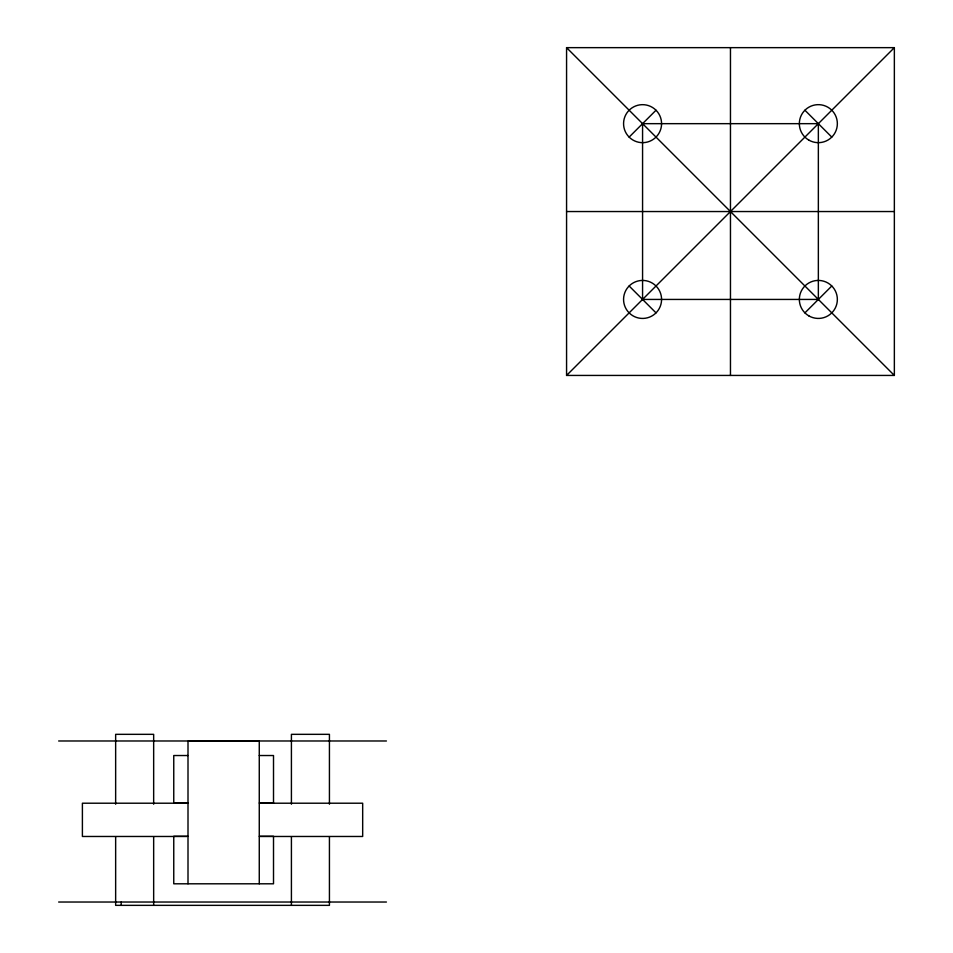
<?xml version="1.0" encoding="UTF-8"?>
<svg xmlns="http://www.w3.org/2000/svg" width="953" height="953" viewBox="0 0 953 953"><rect width="100%" height="100%" fill="white"/><g stroke="black" fill="none" stroke-linecap="round" stroke-linejoin="round"><path stroke-width="1.43" d="M629.135 137.101A19 19 0 0 1 637.664 105.306A19 19 0 0 1 660.929 128.572A19 19 0 0 1 629.135 137.101L656.009 110.226M566.57 375.434L894.355 47.65L894.355 375.434L566.57 375.434L566.57 47.65L894.355 47.65M804.916 312.87L831.79 285.995M566.57 211.542L894.355 211.542M58.645 740.981L386.43 740.981M188.003 755.526L173.756 755.526L173.756 803.034L188.003 803.034M259.264 755.526L273.511 755.526L273.511 803.034L259.264 803.034M186.907 803.212L82.399 803.212L82.399 836.472L186.907 836.472M259.943 803.212L362.676 803.212L362.676 836.472L259.943 836.472M188.003 836.293L173.756 836.293L173.756 883.8L273.511 883.8L273.511 836.293L259.264 836.293M58.645 902.026L386.43 902.026M804.916 110.226L831.79 137.101M566.57 47.65L894.355 375.434M629.135 285.995L656.009 312.87M730.463 47.65L730.463 375.434M329.428 804.225L329.428 734.334L291.415 734.334L291.415 804.225M329.428 836.937L329.428 905.35L115.647 905.35L115.647 836.937M291.415 836.937L291.415 905.35M259.264 883.8L259.264 741.279L188.003 741.279L188.003 883.8M153.659 804.225L153.659 734.334L115.647 734.334L115.647 804.225M153.659 836.937L153.659 905.35M121.21 902.026L121.21 905.35M818.353 123.664L642.572 123.664L642.572 299.433L818.353 299.433L818.353 123.664M629.135 312.87A19 19 0 0 0 660.929 304.352A19 19 0 0 0 637.664 281.075A19 19 0 0 0 629.135 312.87M808.847 140.115A19 19 0 0 0 837.353 123.664A19 19 0 0 0 808.847 107.201A19 19 0 0 0 808.847 140.115M808.847 315.884A19 19 0 0 0 837.353 299.433A19 19 0 0 0 808.847 282.97A19 19 0 0 0 808.847 315.884"/></g></svg>
